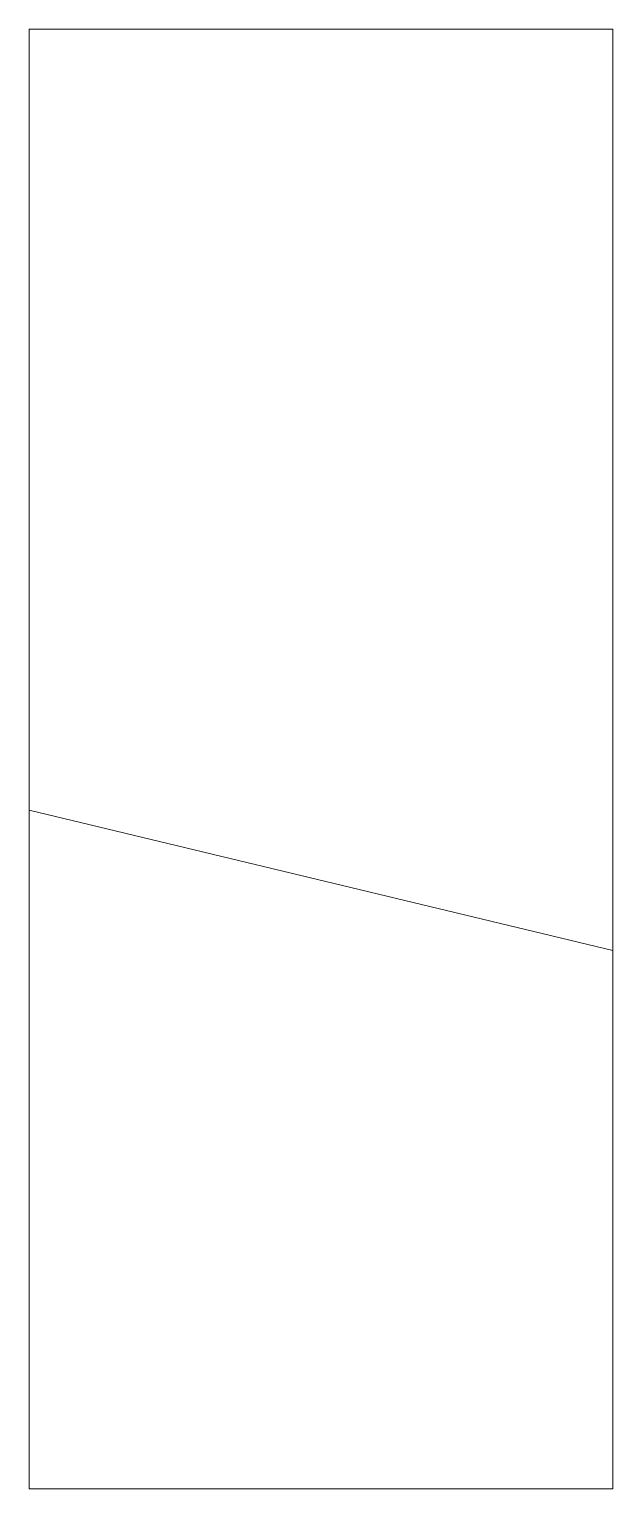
# Model space of a CAD drawing. Extents: x 0 to 100, y 0 to 250.
import ezdxf

# ---------------------------------------------------------------- set-up
doc = ezdxf.new("R2010")
doc.units = 0
doc.linetypes.add('Durchgezogen', pattern=[0])
doc.layers.add('2D', color=7, linetype='Continuous')

msp = doc.modelspace()

# ---------------------------------------------------------------- linework, layer by layer
at = {"layer": '2D', "color": 6, "linetype": 'Durchgezogen', "lineweight": 0}
msp.add_line((0, 116.23), (100, 92.22), dxfattribs=at)
at = {"layer": '2D', "color": 1, "linetype": 'Durchgezogen', "lineweight": 0}
msp.add_polyline3d([(0, 0, 0), (100, 0, 0), (100, 250, 0), (0, 250, 0), (0, 0, 0)], dxfattribs=at)

doc.saveas('drawing.dxf')
